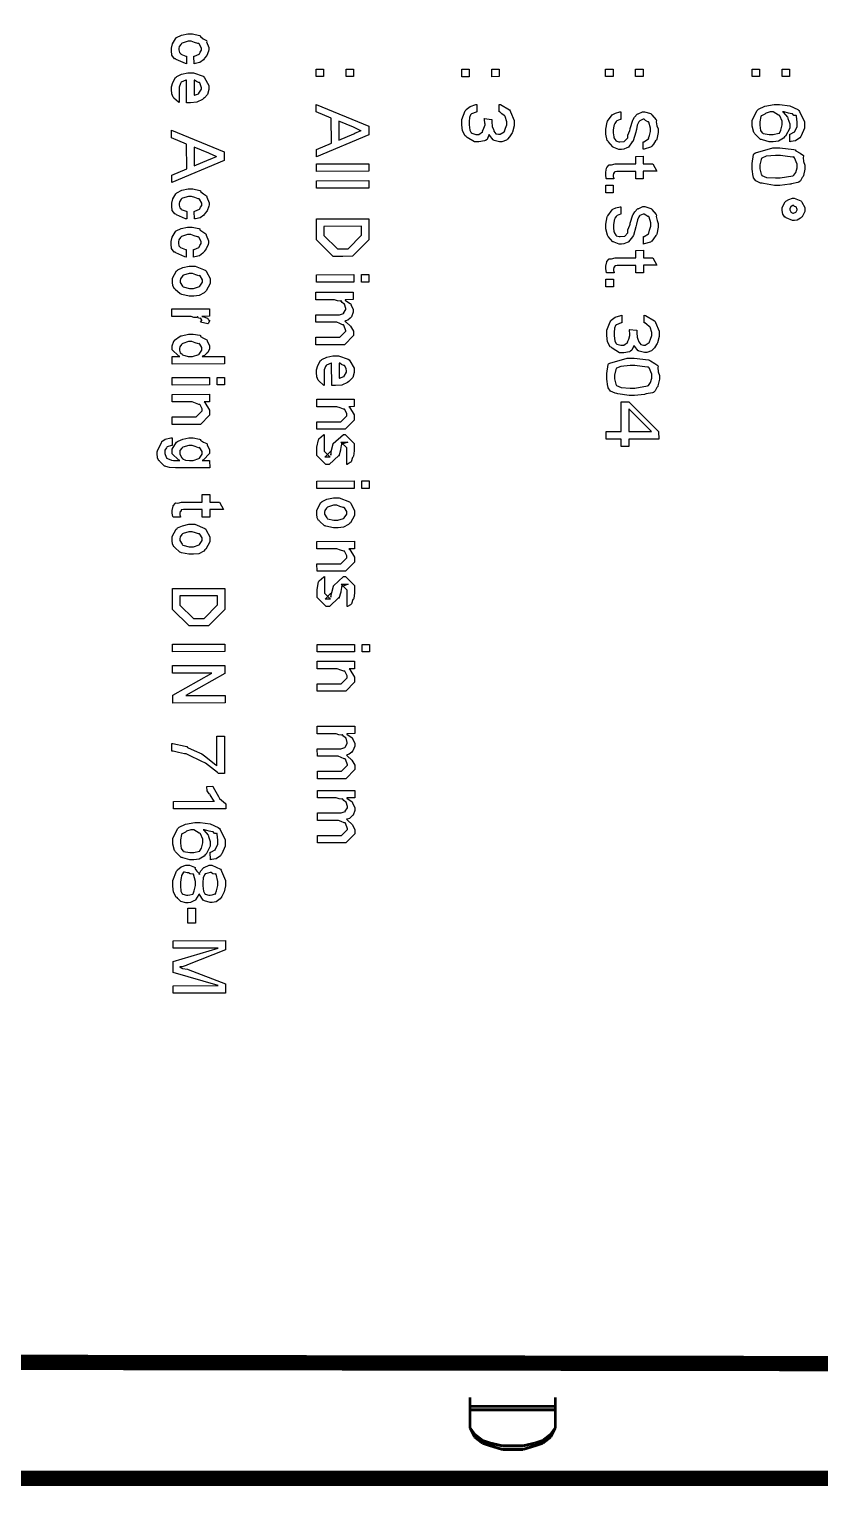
# Model space of a CAD drawing. Extents: x 0.1 to 11.6, y 0.3 to 16.2.
# Drawn here: x 5.983 to 7.449, y 0.296 to 2.997 of the extents above; entities that cross this region are included whole.
import ezdxf

# ---------------------------------------------------------------- set-up
doc = ezdxf.new("R2010")
doc.units = 0
doc.header["$MEASUREMENT"] = 0

msp = doc.modelspace()

# ---------------------------------------------------------------- linework, layer by layer
at = {"color": 0, "const_width": 0.00521}
msp.add_lwpolyline([(0.155, 16.22), (11.57, 16.22), (11.57, 0.31), (0.155, 0.31), (0.155, 16.22)], close=True, dxfattribs=at)
at = {"color": 0}
for points in [[(6.27442, 2.94656), (6.27463, 2.93267), (6.2724, 2.933), (6.25526, 2.94038), (6.25401, 2.94157), (6.25217, 2.94206), (6.24756, 2.94846), (6.24664, 2.95649), (6.24664, 2.95915), (6.24664, 2.96175), (6.24881, 2.96957), (6.25401, 2.97911), (6.25553, 2.98042), (6.25624, 2.98122), (6.26525, 2.98557), (6.27713, 2.98822), (6.28114, 2.98822), (6.28581, 2.98822), (6.29844, 2.98535), (6.29981, 2.98475), (6.30018, 2.98335), (6.3055, 2.97917), (6.31131, 2.97553), (6.31196, 2.97433), (6.31179, 2.97314), (6.31608, 2.96251), (6.31608, 2.95893), (6.31549, 2.95617), (6.31207, 2.94775), (6.30806, 2.94271), (6.30718, 2.94157), (6.30583, 2.93967), (6.29915, 2.93479), (6.29069, 2.933), (6.28851, 2.93267), (6.28831, 2.94656), (6.28944, 2.94678), (6.29812, 2.95057), (6.29872, 2.95111), (6.29861, 2.95117), (6.29997, 2.95415), (6.30219, 2.95774), (6.30219, 2.95893), (6.30219, 2.96169), (6.29801, 2.96929), (6.29719, 2.97), (6.29563, 2.96994), (6.28961, 2.97211), (6.28342, 2.97433), (6.28136, 2.97433), (6.2774, 2.97433), (6.26633, 2.97108), (6.26551, 2.97043), (6.26432, 2.96903), (6.26112, 2.96446), (6.26053, 2.96099), (6.26053, 2.95981), (6.26053, 2.95822), (6.26133, 2.9534), (6.26324, 2.95171), (6.26378, 2.95111), (6.26406, 2.95014), (6.27322, 2.94672), (6.27442, 2.94656)], [(6.51486, 2.92264), (6.52875, 2.92264), (6.52875, 2.90875), (6.51486, 2.90875), (6.51486, 2.92264)], [(6.57042, 2.92264), (6.58431, 2.92285), (6.58431, 2.90896), (6.57042, 2.90875), (6.57042, 2.92264)], [(6.78483, 2.92258), (6.79872, 2.92258), (6.79872, 2.90869), (6.78483, 2.90869), (6.78483, 2.92258)], [(6.84039, 2.92258), (6.85428, 2.92279), (6.85428, 2.9089), (6.84039, 2.90869), (6.84039, 2.92258)], [(7.05149, 2.92264), (7.06538, 2.92264), (7.06538, 2.90875), (7.05149, 2.90875), (7.05149, 2.92264)], [(7.10704, 2.92264), (7.12093, 2.92285), (7.12093, 2.90896), (7.10704, 2.90875), (7.10704, 2.92264)], [(7.32318, 2.92264), (7.33707, 2.92264), (7.33707, 2.90875), (7.32318, 2.90875), (7.32318, 2.92264)], [(7.37875, 2.92264), (7.39262, 2.92285), (7.39264, 2.90896), (7.37874, 2.90875), (7.37875, 2.92264)], [(6.26064, 2.87429), (6.26085, 2.86085), (6.25971, 2.86122), (6.25108, 2.86903), (6.25043, 2.87017), (6.24951, 2.8705), (6.24718, 2.87663), (6.24675, 2.88465), (6.24675, 2.88732), (6.24675, 2.88992), (6.24892, 2.89762), (6.25413, 2.90707), (6.25564, 2.90836), (6.2564, 2.90913), (6.26535, 2.91331), (6.2769, 2.91596), (6.28082, 2.91596), (6.28732, 2.91596), (6.30533, 2.90967), (6.30686, 2.90836), (6.308, 2.90657), (6.31619, 2.89264), (6.31619, 2.88797), (6.31619, 2.88482), (6.31364, 2.87537), (6.30783, 2.86953), (6.30621, 2.86822), (6.30419, 2.86626), (6.29362, 2.86139), (6.2819, 2.8604), (6.278, 2.8604), (6.27718, 2.8604), (6.27533, 2.8604), (6.27474, 2.8604), (6.27453, 2.90207), (6.27339, 2.90201), (6.26471, 2.89822), (6.26411, 2.89751), (6.26324, 2.89606), (6.26064, 2.88954), (6.26064, 2.88732), (6.26064, 2.88536), (6.26064, 2.88097), (6.26064, 2.8795), (6.26064, 2.87819), (6.26064, 2.87528), (6.26064, 2.87429)], [(6.28842, 2.90207), (6.28842, 2.87429), (6.28939, 2.8744), (6.29699, 2.87711), (6.29753, 2.87756), (6.29753, 2.87793), (6.30231, 2.88547), (6.30231, 2.88797), (6.30231, 2.88797), (6.30132, 2.89165), (6.29904, 2.89708), (6.29839, 2.89774), (6.29704, 2.89762), (6.29275, 2.89962), (6.28944, 2.90201), (6.28842, 2.90207)], [(6.51503, 2.85715), (6.61225, 2.81679), (6.61225, 2.80072), (6.51525, 2.75993), (6.51525, 2.77382), (6.54303, 2.78554), (6.54281, 2.83154), (6.51503, 2.84326), (6.51503, 2.85715)], [(6.81272, 2.85715), (6.81272, 2.84326), (6.81147, 2.84293), (6.80263, 2.83968), (6.80208, 2.83936), (6.80126, 2.83822), (6.79921, 2.83306), (6.79883, 2.82542), (6.79883, 2.82286), (6.79883, 2.8195), (6.79981, 2.8094), (6.80225, 2.80485), (6.80296, 2.80442), (6.80333, 2.80371), (6.81114, 2.8016), (6.81381, 2.8016), (6.81629, 2.8016), (6.82308, 2.80647), (6.82379, 2.80746), (6.82351, 2.80794), (6.82547, 2.81315), (6.8279, 2.81967), (6.8279, 2.82178), (6.82781, 2.82189), (6.82682, 2.83003), (6.82661, 2.83089), (6.8405, 2.82937), (6.8405, 2.82889), (6.8405, 2.82781), (6.8405, 2.82742), (6.8405, 2.82471), (6.84131, 2.81651), (6.84337, 2.81093), (6.84397, 2.80963), (6.84418, 2.80783), (6.84793, 2.80279), (6.85308, 2.80181), (6.85482, 2.80182), (6.85574, 2.80182), (6.86372, 2.80653), (6.86436, 2.80746), (6.86415, 2.80789), (6.866, 2.81299), (6.86828, 2.81944), (6.86828, 2.82156), (6.86828, 2.82519), (6.86535, 2.83512), (6.86481, 2.8361), (6.86333, 2.83649), (6.8591, 2.83996), (6.85553, 2.84321), (6.85439, 2.84349), (6.85439, 2.85738), (6.85656, 2.85693), (6.87358, 2.847), (6.87478, 2.84543), (6.87543, 2.84369), (6.88217, 2.82758), (6.88217, 2.82221), (6.88217, 2.81782), (6.87907, 2.80599), (6.87847, 2.80464), (6.87701, 2.803), (6.87304, 2.7971), (6.8699, 2.79297), (6.86893, 2.79226), (6.86789, 2.79118), (6.85906, 2.78792), (6.85612, 2.78792), (6.85487, 2.78793), (6.84506, 2.79064), (6.84418, 2.79118), (6.84299, 2.79144), (6.83604, 2.80024), (6.8355, 2.80138), (6.83458, 2.79915), (6.8316, 2.79243), (6.82889, 2.79053), (6.8279, 2.7901), (6.82682, 2.7895), (6.81674, 2.78771), (6.81336, 2.78771), (6.80832, 2.78771), (6.7946, 2.79622), (6.79318, 2.7979), (6.79113, 2.79872), (6.78597, 2.80806), (6.78494, 2.81967), (6.78494, 2.82351), (6.78494, 2.82932), (6.79124, 2.84522), (6.79254, 2.84674), (6.79318, 2.84799), (6.80051, 2.85351), (6.81065, 2.85693), (6.81272, 2.85715)], [(7.07943, 2.84332), (7.07943, 2.82943), (7.07867, 2.82932), (7.07232, 2.82682), (7.07183, 2.82639), (7.07096, 2.82531), (7.06847, 2.82183), (7.06749, 2.81939), (7.06728, 2.81858), (7.06685, 2.81749), (7.06554, 2.80951), (7.06554, 2.80686), (7.06554, 2.80431), (7.06663, 2.79742), (7.06685, 2.79665), (7.06694, 2.79519), (7.07031, 2.79031), (7.07075, 2.78993), (7.07069, 2.78956), (7.07622, 2.78776), (7.07813, 2.78776), (7.07813, 2.78776), (7.08615, 2.78868), (7.08681, 2.78885), (7.08681, 2.78896), (7.09233, 2.79465), (7.09267, 2.79557), (7.09267, 2.79557), (7.09267, 2.80029), (7.09631, 2.80919), (7.09679, 2.81119), (7.09694, 2.81244), (7.10194, 2.82807), (7.10243, 2.82899), (7.10243, 2.82899), (7.10514, 2.83365), (7.11025, 2.83925), (7.11111, 2.83985), (7.11165, 2.83963), (7.12001, 2.84353), (7.12283, 2.84353), (7.12386, 2.84353), (7.13504, 2.84011), (7.13607, 2.8394), (7.13699, 2.83789), (7.14507, 2.82878), (7.14561, 2.82747), (7.14524, 2.82519), (7.14669, 2.81771), (7.14887, 2.81185), (7.14887, 2.8099), (7.14887, 2.80524), (7.14615, 2.79258), (7.14561, 2.79124), (7.14415, 2.78961), (7.14019, 2.78375), (7.13693, 2.77962), (7.13585, 2.77886), (7.13471, 2.77772), (7.12267, 2.77414), (7.12131, 2.77408), (7.12131, 2.78797), (7.12244, 2.78814), (7.13097, 2.79318), (7.13151, 2.79406), (7.13118, 2.79443), (7.13276, 2.79975), (7.13499, 2.80707), (7.13499, 2.80946), (7.13499, 2.81331), (7.13172, 2.82406), (7.13107, 2.82488), (7.12972, 2.82493), (7.12565, 2.82731), (7.12289, 2.82964), (7.12196, 2.82964), (7.1211, 2.82964), (7.11464, 2.82676), (7.11415, 2.82617), (7.11307, 2.82471), (7.11019, 2.81874), (7.10856, 2.81099), (7.10807, 2.8086), (7.10747, 2.80567), (7.10286, 2.78993), (7.10243, 2.78906), (7.10101, 2.78765), (7.09386, 2.77821), (7.09289, 2.77756), (7.09093, 2.77675), (7.08501, 2.77436), (7.08094, 2.77387), (7.07964, 2.77387), (7.07617, 2.77387), (7.06685, 2.77735), (7.06575, 2.778), (7.06461, 2.77832), (7.05599, 2.78825), (7.05533, 2.7895), (7.05442, 2.79058), (7.05165, 2.80231), (7.05165, 2.80621), (7.05165, 2.81114), (7.05436, 2.82465), (7.0549, 2.82596), (7.05518, 2.82644), (7.06358, 2.83778), (7.06467, 2.83854), (7.06467, 2.83854), (7.06993, 2.84093), (7.07801, 2.84332), (7.07943, 2.84332)], [(7.39296, 2.78797), (7.39274, 2.80186), (7.39378, 2.80214), (7.40153, 2.80615), (7.40207, 2.80664), (7.40201, 2.80713), (7.40662, 2.81657), (7.40662, 2.81967), (7.40662, 2.82406), (7.40517, 2.83535), (7.40489, 2.83724), (7.40397, 2.83675), (7.40044, 2.83654), (7.39871, 2.83931), (7.39794, 2.83985), (7.39675, 2.83957), (7.39046, 2.84119), (7.38222, 2.84332), (7.3795, 2.84332), (7.38053, 2.84261), (7.38894, 2.83356), (7.38949, 2.83247), (7.38911, 2.83111), (7.39274, 2.82156), (7.39274, 2.81836), (7.39274, 2.81299), (7.38493, 2.79839), (7.3834, 2.79688), (7.38146, 2.7946), (7.37207, 2.7889), (7.36231, 2.78776), (7.3591, 2.78776), (7.35449, 2.78776), (7.34207, 2.7914), (7.34065, 2.7921), (7.33892, 2.79243), (7.32839, 2.80257), (7.32764, 2.80382), (7.32656, 2.8049), (7.32329, 2.81679), (7.32329, 2.82075), (7.32329, 2.82731), (7.33214, 2.84532), (7.33393, 2.847), (7.33485, 2.84842), (7.3469, 2.85422), (7.36382, 2.85721), (7.36951, 2.85721), (7.37369, 2.85726), (7.39274, 2.8545), (7.40756, 2.84787), (7.40967, 2.84592), (7.41118, 2.84403), (7.42051, 2.82497), (7.42051, 2.81858), (7.42051, 2.81338), (7.41433, 2.79915), (7.41314, 2.79775), (7.4114, 2.79557), (7.40369, 2.78999), (7.39512, 2.78825), (7.39296, 2.78797)], [(7.3591, 2.84332), (7.35633, 2.84332), (7.3489, 2.84099), (7.34804, 2.8405), (7.34662, 2.83942), (7.34201, 2.83658), (7.34039, 2.83621), (7.34, 2.83594), (7.33931, 2.83512), (7.33718, 2.82519), (7.33718, 2.82183), (7.33718, 2.81868), (7.33854, 2.80908), (7.34185, 2.80469), (7.34283, 2.80425), (7.34332, 2.8036), (7.35465, 2.80165), (7.35846, 2.80165), (7.36219, 2.80165), (7.3725, 2.80365), (7.37343, 2.80404), (7.37358, 2.80425), (7.37642, 2.80951), (7.37885, 2.81913), (7.37885, 2.82226), (7.37885, 2.82601), (7.37429, 2.83621), (7.37343, 2.83724), (7.37179, 2.83763), (7.36225, 2.84332), (7.3591, 2.84332)], [(6.24696, 2.80946), (6.34418, 2.7691), (6.34418, 2.75304), (6.24718, 2.71224), (6.24718, 2.72613), (6.27496, 2.73785), (6.27474, 2.78386), (6.24696, 2.79557), (6.24696, 2.80946)], [(6.55669, 2.8259), (6.55692, 2.79118), (6.58447, 2.8029), (6.58653, 2.80365), (6.59808, 2.80865), (6.59836, 2.80875), (6.59744, 2.80854), (6.58533, 2.81418), (6.58382, 2.81483), (6.55669, 2.8259)], [(6.28863, 2.77821), (6.28885, 2.74349), (6.3164, 2.75521), (6.31847, 2.75597), (6.33003, 2.76096), (6.33029, 2.76107), (6.32937, 2.76085), (6.31728, 2.7665), (6.31575, 2.76714), (6.28863, 2.77821)], [(7.067, 2.71918), (7.05311, 2.71918), (7.05279, 2.72011), (7.05181, 2.72678), (7.05181, 2.72894), (7.05181, 2.73172), (7.05322, 2.73936), (7.05354, 2.74001), (7.05371, 2.74007), (7.058, 2.74517), (7.05854, 2.74544), (7.05854, 2.74544), (7.06233, 2.74507), (7.0689, 2.74696), (7.07113, 2.74696), (7.10736, 2.74696), (7.10736, 2.76085), (7.12125, 2.76107), (7.12125, 2.74718), (7.13906, 2.74718), (7.14643, 2.73329), (7.12125, 2.73329), (7.12125, 2.7194), (7.10736, 2.71918), (7.10736, 2.73307), (7.07374, 2.73307), (7.07238, 2.73307), (7.06853, 2.73253), (7.06831, 2.73242), (7.06808, 2.73178), (7.06689, 2.72976), (7.06635, 2.73004), (7.06635, 2.73004), (7.06619, 2.72939), (7.06569, 2.72629), (7.06569, 2.72526), (7.06569, 2.72374), (7.06679, 2.71983), (7.067, 2.71918)], [(7.37201, 2.77653), (7.37424, 2.77658), (7.40033, 2.77349), (7.40261, 2.77285), (7.40408, 2.77138), (7.41228, 2.76676), (7.41812, 2.76264), (7.41846, 2.76133), (7.41781, 2.75906), (7.41857, 2.75119), (7.42062, 2.74436), (7.42062, 2.74203), (7.42062, 2.73742), (7.41808, 2.72521), (7.41758, 2.72358), (7.41618, 2.72174), (7.4126, 2.71565), (7.40989, 2.71306), (7.4089, 2.71294), (7.40771, 2.71235), (7.396, 2.71012), (7.39458, 2.70969), (7.39307, 2.7091), (7.37457, 2.70714), (7.37224, 2.70708), (7.36458, 2.70708), (7.34392, 2.71035), (7.34164, 2.71099), (7.33892, 2.71132), (7.33008, 2.71528), (7.3259, 2.72119), (7.32557, 2.7225), (7.32503, 2.72364), (7.3234, 2.73731), (7.3234, 2.74181), (7.3234, 2.74783), (7.32574, 2.76449), (7.32622, 2.7659), (7.3291, 2.76742), (7.36128, 2.77653), (7.37201, 2.77653)], [(7.37201, 2.76264), (7.36632, 2.76264), (7.34939, 2.76118), (7.34131, 2.75776), (7.34076, 2.75678), (7.3399, 2.7551), (7.33729, 2.74517), (7.33729, 2.74181), (7.33729, 2.73813), (7.34017, 2.72803), (7.34076, 2.72706), (7.34104, 2.72553), (7.34982, 2.72174), (7.36643, 2.72097), (7.37201, 2.72097), (7.37494, 2.72103), (7.39865, 2.72483), (7.39979, 2.72553), (7.40033, 2.72586), (7.40408, 2.73122), (7.40674, 2.73953), (7.40674, 2.74224), (7.40674, 2.74664), (7.40164, 2.75836), (7.40067, 2.75982), (7.39871, 2.75944), (7.38861, 2.76069), (7.37549, 2.76269), (7.37201, 2.76264)], [(6.51519, 2.74696), (6.61242, 2.74718), (6.61242, 2.73329), (6.51519, 2.73307), (6.51519, 2.74696)], [(6.51525, 2.71576), (6.61247, 2.71599), (6.61247, 2.7021), (6.51525, 2.70188), (6.51525, 2.71576)], [(7.05186, 2.70731), (7.06575, 2.70731), (7.06575, 2.69342), (7.05186, 2.69342), (7.05186, 2.70731)], [(6.2749, 2.65896), (6.27512, 2.64507), (6.27289, 2.6454), (6.25575, 2.65278), (6.2545, 2.65397), (6.25265, 2.65446), (6.24804, 2.66086), (6.24713, 2.66889), (6.24713, 2.67156), (6.24713, 2.67415), (6.24929, 2.68197), (6.2545, 2.69151), (6.25603, 2.69282), (6.25672, 2.69362), (6.26574, 2.69797), (6.27761, 2.70063), (6.28163, 2.70063), (6.28629, 2.70063), (6.29893, 2.69775), (6.30029, 2.69715), (6.30067, 2.69575), (6.30599, 2.69157), (6.31179, 2.68793), (6.31244, 2.68674), (6.31228, 2.68554), (6.31657, 2.67492), (6.31657, 2.67133), (6.31597, 2.66857), (6.31256, 2.66015), (6.30854, 2.65511), (6.30767, 2.65397), (6.30632, 2.65207), (6.29964, 2.64719), (6.29118, 2.6454), (6.28901, 2.64507), (6.28879, 2.65896), (6.28993, 2.65918), (6.29861, 2.66297), (6.29921, 2.66351), (6.2991, 2.66357), (6.30046, 2.66656), (6.30268, 2.67014), (6.30268, 2.67133), (6.30268, 2.6741), (6.2985, 2.68169), (6.29769, 2.6824), (6.29611, 2.68235), (6.2901, 2.68451), (6.2839, 2.68674), (6.28185, 2.68674), (6.27789, 2.68674), (6.26682, 2.68349), (6.266, 2.68283), (6.26481, 2.68143), (6.26161, 2.67686), (6.26101, 2.67339), (6.26101, 2.67219), (6.26101, 2.67063), (6.26183, 2.66581), (6.26372, 2.66411), (6.26426, 2.66351), (6.26454, 2.66254), (6.27371, 2.65913), (6.2749, 2.65896)], [(7.3999, 2.68354), (7.40076, 2.68354), (7.41363, 2.6785), (7.41465, 2.67746), (7.41499, 2.67578), (7.42074, 2.66601), (7.42074, 2.66271), (7.42074, 2.65901), (7.41564, 2.64899), (7.41465, 2.64794), (7.41297, 2.64643), (7.4069, 2.64264), (7.40164, 2.64187), (7.3999, 2.64187), (7.39783, 2.64187), (7.38613, 2.64697), (7.38514, 2.64794), (7.38362, 2.64844), (7.37983, 2.65375), (7.37907, 2.66032), (7.37907, 2.66249), (7.37907, 2.66624), (7.38411, 2.67643), (7.38514, 2.67746), (7.38564, 2.67785), (7.39106, 2.68104), (7.39768, 2.68354), (7.3999, 2.68354)], [(7.07969, 2.66764), (7.07969, 2.65375), (7.07894, 2.65364), (7.0726, 2.65115), (7.0721, 2.65072), (7.07124, 2.64962), (7.06874, 2.64615), (7.06776, 2.64372), (7.06754, 2.6429), (7.06711, 2.64182), (7.06581, 2.63385), (7.06581, 2.63118), (7.06581, 2.62864), (7.06689, 2.62175), (7.06711, 2.62099), (7.06722, 2.61953), (7.07058, 2.61464), (7.07101, 2.61426), (7.07096, 2.61388), (7.0765, 2.61208), (7.07839, 2.61208), (7.07839, 2.61208), (7.08643, 2.61301), (7.08708, 2.61317), (7.08708, 2.61328), (7.09261, 2.61897), (7.09293, 2.6199), (7.09293, 2.6199), (7.09293, 2.62463), (7.09657, 2.63351), (7.09706, 2.63553), (7.09722, 2.63678), (7.10221, 2.6524), (7.10271, 2.65332), (7.10271, 2.65332), (7.10542, 2.65799), (7.11051, 2.66357), (7.11137, 2.66417), (7.11193, 2.66396), (7.12028, 2.66786), (7.1231, 2.66786), (7.12413, 2.66786), (7.13531, 2.66444), (7.13633, 2.66374), (7.13726, 2.66222), (7.14535, 2.6531), (7.14589, 2.65181), (7.14551, 2.64953), (7.14697, 2.64204), (7.14914, 2.63618), (7.14914, 2.63422), (7.14914, 2.62956), (7.14643, 2.61692), (7.14589, 2.61556), (7.14442, 2.61393), (7.14046, 2.60807), (7.13721, 2.60394), (7.13613, 2.60319), (7.13499, 2.60206), (7.12294, 2.59847), (7.12158, 2.59842), (7.12158, 2.61231), (7.12272, 2.61247), (7.13124, 2.61751), (7.13178, 2.61837), (7.13146, 2.61876), (7.13303, 2.62408), (7.13525, 2.6314), (7.13525, 2.63379), (7.13525, 2.63764), (7.132, 2.64839), (7.13135, 2.64919), (7.12999, 2.64925), (7.12592, 2.65164), (7.12315, 2.65397), (7.12224, 2.65397), (7.12136, 2.65397), (7.1149, 2.6511), (7.11442, 2.6505), (7.11333, 2.64904), (7.11046, 2.64307), (7.10883, 2.63531), (7.10835, 2.63292), (7.10775, 2.62999), (7.10314, 2.61426), (7.10271, 2.61339), (7.10129, 2.61199), (7.09413, 2.60254), (7.09315, 2.60189), (7.09119, 2.60107), (7.08529, 2.59868), (7.08122, 2.59819), (7.07992, 2.59819), (7.07644, 2.59819), (7.06711, 2.60167), (7.06603, 2.60232), (7.06489, 2.60265), (7.05626, 2.61258), (7.05561, 2.61382), (7.05468, 2.6149), (7.05192, 2.62663), (7.05192, 2.63053), (7.05192, 2.63547), (7.05464, 2.64899), (7.05518, 2.65028), (7.05544, 2.65076), (7.06386, 2.66211), (7.06494, 2.66288), (7.06494, 2.66288), (7.07021, 2.66525), (7.07829, 2.66764), (7.07969, 2.66764)], [(7.3999, 2.66965), (7.39882, 2.66965), (7.39524, 2.66803), (7.39492, 2.66769), (7.39453, 2.66672), (7.39318, 2.6639), (7.39296, 2.66303), (7.39296, 2.66271), (7.39296, 2.66151), (7.39458, 2.65826), (7.39492, 2.65793), (7.39507, 2.65739), (7.39865, 2.65576), (7.3999, 2.65576), (7.3999, 2.65576), (7.40435, 2.65761), (7.40468, 2.65793), (7.40468, 2.65793), (7.40685, 2.66151), (7.40685, 2.66271), (7.40685, 2.66271), (7.405, 2.66737), (7.40468, 2.66769), (7.40392, 2.66737), (7.40099, 2.66769), (7.40017, 2.66965), (7.3999, 2.66965)], [(6.2736, 2.58811), (6.27382, 2.57422), (6.2716, 2.57454), (6.25444, 2.58192), (6.25319, 2.58311), (6.25136, 2.58361), (6.24675, 2.59001), (6.24582, 2.59804), (6.24582, 2.60069), (6.24582, 2.60331), (6.24799, 2.61111), (6.25319, 2.62067), (6.25472, 2.62196), (6.25543, 2.62278), (6.26443, 2.62711), (6.27631, 2.62978), (6.28033, 2.62978), (6.285, 2.62978), (6.29764, 2.6269), (6.29899, 2.62631), (6.29937, 2.62489), (6.30468, 2.62071), (6.31049, 2.61708), (6.31114, 2.61589), (6.31099, 2.61469), (6.31526, 2.60406), (6.31526, 2.60047), (6.31467, 2.59771), (6.31125, 2.58931), (6.30724, 2.58425), (6.30637, 2.58311), (6.30501, 2.58122), (6.29833, 2.57633), (6.28988, 2.57454), (6.28771, 2.57422), (6.28749, 2.58811), (6.28863, 2.58832), (6.29731, 2.59212), (6.2979, 2.59267), (6.29779, 2.59272), (6.29915, 2.59571), (6.30138, 2.59928), (6.30138, 2.60047), (6.30138, 2.60325), (6.29719, 2.61083), (6.29639, 2.61154), (6.29482, 2.61149), (6.28879, 2.61367), (6.28261, 2.61589), (6.28054, 2.61589), (6.27658, 2.61589), (6.26551, 2.61262), (6.26471, 2.61199), (6.26351, 2.61057), (6.26031, 2.60601), (6.25971, 2.60254), (6.25971, 2.60135), (6.25971, 2.59978), (6.26053, 2.59494), (6.26243, 2.59326), (6.26297, 2.59267), (6.26324, 2.59169), (6.2724, 2.58826), (6.2736, 2.58811)], [(6.51535, 2.64497), (6.61257, 2.64518), (6.61257, 2.61632), (6.61257, 2.60633), (6.58219, 2.57574), (6.56461, 2.57553), (6.54617, 2.57553), (6.51535, 2.60613), (6.51535, 2.61458), (6.51535, 2.64497)], [(6.52924, 2.63108), (6.52924, 2.61524), (6.52924, 2.61436), (6.55442, 2.5894), (6.56483, 2.5894), (6.57394, 2.5894), (6.59868, 2.61458), (6.59868, 2.61567), (6.59868, 2.63129), (6.52924, 2.63108)], [(7.06728, 2.54492), (7.05339, 2.54492), (7.05306, 2.54585), (7.05208, 2.55251), (7.05208, 2.55469), (7.05208, 2.55746), (7.0535, 2.56511), (7.05382, 2.56575), (7.05399, 2.56581), (7.05826, 2.57092), (7.05881, 2.57118), (7.05881, 2.57118), (7.06261, 2.57081), (7.06917, 2.57269), (7.0714, 2.57269), (7.10764, 2.57269), (7.10764, 2.58658), (7.12153, 2.58681), (7.12153, 2.57292), (7.13932, 2.57292), (7.14669, 2.55903), (7.12153, 2.55903), (7.12153, 2.54514), (7.10764, 2.54492), (7.10764, 2.55881), (7.074, 2.55881), (7.07264, 2.55881), (7.06879, 2.55826), (7.06857, 2.55817), (7.06836, 2.55751), (7.06717, 2.5555), (7.06663, 2.55578), (7.06663, 2.55578), (7.06646, 2.55512), (7.06597, 2.55203), (7.06597, 2.551), (7.06597, 2.54949), (7.06706, 2.54557), (7.06728, 2.54492)], [(6.28353, 2.55757), (6.29036, 2.55757), (6.30935, 2.54997), (6.31087, 2.54844), (6.31153, 2.54682), (6.31825, 2.53424), (6.31825, 2.53), (6.31825, 2.52501), (6.31082, 2.51135), (6.30935, 2.51004), (6.30746, 2.50803), (6.29807, 2.50304), (6.28797, 2.50201), (6.28461, 2.50201), (6.27957, 2.50201), (6.26563, 2.50494), (6.26443, 2.50549), (6.26301, 2.50581), (6.25358, 2.51438), (6.25293, 2.51546), (6.25206, 2.51546), (6.24929, 2.52067), (6.24881, 2.52751), (6.24881, 2.52979), (6.24881, 2.53483), (6.25618, 2.54867), (6.25771, 2.54997), (6.2584, 2.55072), (6.26747, 2.5549), (6.27951, 2.55757), (6.28353, 2.55757)], [(6.28353, 2.54368), (6.27962, 2.54368), (6.26878, 2.54042), (6.2679, 2.53976), (6.26671, 2.53842), (6.26335, 2.53413), (6.26269, 2.53088), (6.26269, 2.52979), (6.26269, 2.52729), (6.26704, 2.52046), (6.2679, 2.51981), (6.26833, 2.51883), (6.28006, 2.5159), (6.28396, 2.5159), (6.28776, 2.5159), (6.29829, 2.51938), (6.29915, 2.52001), (6.29926, 2.52035), (6.30436, 2.52746), (6.30436, 2.52979), (6.30436, 2.53228), (6.30003, 2.53913), (6.29915, 2.53976), (6.29753, 2.53961), (6.2915, 2.5415), (6.28549, 2.54368), (6.28353, 2.54368)], [(6.51551, 2.5415), (6.58496, 2.54172), (6.58496, 2.52783), (6.51551, 2.52761), (6.51551, 2.5415)], [(6.59885, 2.54172), (6.61274, 2.54172), (6.61274, 2.52783), (6.59885, 2.52783), (6.59885, 2.54172)], [(7.05219, 2.53304), (7.06608, 2.53304), (7.06608, 2.51915), (7.05219, 2.51915), (7.05219, 2.53304)], [(6.51417, 2.50896), (6.58361, 2.50917), (6.58361, 2.49528), (6.56863, 2.49507), (6.56868, 2.49453), (6.57878, 2.48768), (6.57949, 2.48682), (6.57932, 2.48551), (6.58361, 2.47754), (6.58361, 2.47487), (6.58361, 2.47179), (6.58014, 2.46332), (6.57949, 2.46251), (6.57813, 2.46104), (6.57346, 2.45719), (6.56939, 2.45589), (6.56819, 2.45557), (6.56976, 2.45404), (6.57835, 2.44581), (6.58382, 2.43685), (6.58382, 2.43386), (6.58382, 2.42865), (6.56711, 2.41174), (6.56104, 2.41174), (6.51438, 2.41174), (6.51438, 2.42563), (6.55431, 2.42563), (6.55886, 2.42563), (6.56993, 2.43668), (6.56993, 2.43733), (6.56988, 2.43756), (6.56614, 2.44808), (6.56538, 2.44883), (6.56386, 2.44883), (6.55849, 2.45113), (6.55306, 2.4534), (6.55126, 2.4534), (6.51438, 2.4534), (6.51417, 2.46729), (6.55539, 2.46729), (6.55806, 2.46729), (6.56543, 2.46967), (6.56603, 2.47011), (6.56575, 2.47032), (6.56972, 2.47683), (6.56972, 2.479), (6.56972, 2.479), (6.56771, 2.48703), (6.56733, 2.48768), (6.56619, 2.48779), (6.56293, 2.49029), (6.56114, 2.49306), (6.56039, 2.49333), (6.55925, 2.49262), (6.55419, 2.49317), (6.54889, 2.49507), (6.54715, 2.49507), (6.51417, 2.49507), (6.51417, 2.50896)], [(6.2475, 2.47819), (6.31694, 2.4784), (6.31694, 2.46451), (6.30306, 2.46431), (6.30447, 2.46397), (6.31369, 2.46094), (6.31413, 2.46061), (6.31386, 2.46007), (6.31483, 2.45757), (6.31694, 2.45708), (6.31694, 2.45692), (6.31694, 2.45535), (6.31456, 2.45117), (6.31413, 2.45063), (6.30046, 2.45324), (6.30046, 2.45324), (6.30306, 2.45632), (6.30306, 2.45736), (6.30306, 2.45736), (6.30121, 2.46061), (6.30089, 2.46083), (6.30003, 2.46044), (6.29676, 2.46094), (6.29536, 2.46311), (6.29482, 2.46322), (6.29346, 2.4624), (6.28787, 2.46246), (6.28331, 2.46431), (6.28179, 2.46431), (6.2475, 2.46431), (6.2475, 2.47819)], [(7.08149, 2.46619), (7.08149, 2.45231), (7.08024, 2.45199), (7.0714, 2.44874), (7.07086, 2.4484), (7.07004, 2.44726), (7.06799, 2.44211), (7.0676, 2.43446), (7.0676, 2.43192), (7.0676, 2.42856), (7.06857, 2.41846), (7.07101, 2.4139), (7.07172, 2.41347), (7.0721, 2.41276), (7.07992, 2.41064), (7.08257, 2.41064), (7.08507, 2.41064), (7.09185, 2.41553), (7.09256, 2.4165), (7.09229, 2.41699), (7.09424, 2.42219), (7.09668, 2.42871), (7.09668, 2.43083), (7.09657, 2.43093), (7.0956, 2.43907), (7.09538, 2.43994), (7.10926, 2.43842), (7.10926, 2.43793), (7.10926, 2.43685), (7.10926, 2.43647), (7.10926, 2.43376), (7.11008, 2.42557), (7.11214, 2.41997), (7.11274, 2.41868), (7.11296, 2.41689), (7.11669, 2.41183), (7.12185, 2.41086), (7.12358, 2.41086), (7.12451, 2.41086), (7.13249, 2.41558), (7.13314, 2.4165), (7.13292, 2.41694), (7.13476, 2.42204), (7.13704, 2.4285), (7.13704, 2.43061), (7.13704, 2.43425), (7.13411, 2.44418), (7.13357, 2.44515), (7.13211, 2.44553), (7.12787, 2.449), (7.12429, 2.45226), (7.12315, 2.45253), (7.12315, 2.46642), (7.12532, 2.46599), (7.14236, 2.45606), (7.14356, 2.45449), (7.14421, 2.45275), (7.15093, 2.43664), (7.15093, 2.43126), (7.15093, 2.42686), (7.14785, 2.41504), (7.14725, 2.41368), (7.14578, 2.41206), (7.14182, 2.40614), (7.13867, 2.40201), (7.13769, 2.40132), (7.13667, 2.40022), (7.12782, 2.39697), (7.12489, 2.39697), (7.12364, 2.39697), (7.11382, 2.39968), (7.11296, 2.40024), (7.11176, 2.4005), (7.10482, 2.40929), (7.10428, 2.41043), (7.10335, 2.40821), (7.10037, 2.40147), (7.09765, 2.39958), (7.09668, 2.39914), (7.0956, 2.39854), (7.0855, 2.39675), (7.08214, 2.39675), (7.0771, 2.39675), (7.06336, 2.40528), (7.06196, 2.40696), (7.05989, 2.40776), (7.05474, 2.4171), (7.05371, 2.42871), (7.05371, 2.43257), (7.05371, 2.43838), (7.06, 2.45426), (7.06131, 2.45578), (7.06196, 2.45703), (7.06928, 2.46257), (7.07943, 2.46599), (7.08149, 2.46619)], [(6.24761, 2.38981), (6.26237, 2.38981), (6.25982, 2.39079), (6.24761, 2.40246), (6.24761, 2.40631), (6.24761, 2.4095), (6.25119, 2.41812), (6.25196, 2.41911), (6.25228, 2.41997), (6.26281, 2.42768), (6.26411, 2.42822), (6.26519, 2.4279), (6.27806, 2.43147), (6.28233, 2.43147), (6.28683, 2.43147), (6.29899, 2.42914), (6.30035, 2.42865), (6.30072, 2.42725), (6.30604, 2.42356), (6.31196, 2.42074), (6.31272, 2.41976), (6.31261, 2.41863), (6.31706, 2.40956), (6.31706, 2.40653), (6.31706, 2.40408), (6.31381, 2.39751), (6.31315, 2.39675), (6.31179, 2.39556), (6.30757, 2.39199), (6.30436, 2.39025), (6.30339, 2.38981), (6.34483, 2.39003), (6.34506, 2.37614), (6.24783, 2.37592), (6.24761, 2.38981)], [(6.28233, 2.41758), (6.27843, 2.41758), (6.26758, 2.41417), (6.26671, 2.41347), (6.26551, 2.41211), (6.26215, 2.40771), (6.2615, 2.40457), (6.2615, 2.40349), (6.2615, 2.40181), (6.26269, 2.3966), (6.26563, 2.39458), (6.2665, 2.39393), (6.26687, 2.3929), (6.27778, 2.38981), (6.28147, 2.38981), (6.28558, 2.38981), (6.2971, 2.39328), (6.29796, 2.39393), (6.29807, 2.39432), (6.30317, 2.40153), (6.30317, 2.40392), (6.30317, 2.40636), (6.29899, 2.41303), (6.29818, 2.41368), (6.2966, 2.41351), (6.29058, 2.41542), (6.2844, 2.41758), (6.28233, 2.41758)], [(6.52968, 2.34972), (6.52989, 2.33626), (6.52875, 2.33664), (6.52013, 2.34446), (6.51947, 2.3456), (6.51856, 2.34592), (6.51622, 2.35206), (6.51579, 2.36008), (6.51579, 2.36274), (6.51579, 2.36535), (6.51796, 2.37304), (6.52317, 2.38249), (6.52468, 2.38379), (6.52544, 2.38456), (6.5344, 2.38872), (6.54596, 2.39139), (6.54986, 2.39139), (6.55637, 2.39139), (6.57438, 2.3851), (6.5759, 2.38379), (6.57704, 2.382), (6.58524, 2.36806), (6.58524, 2.36339), (6.58524, 2.36025), (6.58268, 2.35081), (6.57688, 2.34494), (6.57525, 2.34364), (6.57324, 2.34169), (6.56267, 2.33681), (6.55094, 2.33583), (6.54704, 2.33583), (6.54622, 2.33583), (6.54438, 2.33583), (6.54378, 2.33583), (6.54357, 2.3775), (6.54243, 2.37744), (6.53375, 2.37364), (6.53315, 2.37294), (6.53228, 2.37147), (6.52968, 2.36496), (6.52968, 2.36274), (6.52968, 2.36079), (6.52968, 2.35639), (6.52968, 2.35493), (6.52968, 2.35362), (6.52968, 2.35069), (6.52968, 2.34972)], [(6.55746, 2.3775), (6.55746, 2.34972), (6.55843, 2.34983), (6.56603, 2.35254), (6.56657, 2.35297), (6.56657, 2.35335), (6.57135, 2.36089), (6.57135, 2.36339), (6.57135, 2.36339), (6.57036, 2.36708), (6.56808, 2.3725), (6.56743, 2.37315), (6.56608, 2.37304), (6.56179, 2.37506), (6.55849, 2.37744), (6.55746, 2.3775)], [(7.10249, 2.38687), (7.10471, 2.38693), (7.13081, 2.38385), (7.13308, 2.38319), (7.13456, 2.38172), (7.14274, 2.37711), (7.1486, 2.37299), (7.14893, 2.37169), (7.14828, 2.36942), (7.14903, 2.36154), (7.1511, 2.35471), (7.1511, 2.35238), (7.1511, 2.34776), (7.14854, 2.33556), (7.14806, 2.33393), (7.14665, 2.33208), (7.14307, 2.32601), (7.14035, 2.3234), (7.13937, 2.32329), (7.13818, 2.32269), (7.12646, 2.32047), (7.12506, 2.32004), (7.12353, 2.31944), (7.10503, 2.31749), (7.10271, 2.31743), (7.09506, 2.31743), (7.07438, 2.32069), (7.0721, 2.32135), (7.06939, 2.32167), (7.06054, 2.32563), (7.05637, 2.33154), (7.05604, 2.33285), (7.0555, 2.33399), (7.05388, 2.34765), (7.05388, 2.35215), (7.05388, 2.35818), (7.05621, 2.37483), (7.05669, 2.37625), (7.05957, 2.37776), (7.09174, 2.38689), (7.10249, 2.38687)], [(6.24772, 2.35069), (6.31717, 2.35092), (6.31717, 2.33703), (6.24772, 2.33681), (6.24772, 2.35069)], [(6.33106, 2.35092), (6.34494, 2.35092), (6.34494, 2.33703), (6.33106, 2.33703), (6.33106, 2.35092)], [(7.10249, 2.37299), (7.09679, 2.373), (7.07986, 2.37153), (7.07178, 2.36811), (7.07124, 2.36714), (7.07036, 2.36546), (7.06776, 2.35553), (7.06776, 2.35215), (7.06776, 2.34847), (7.07064, 2.33838), (7.07124, 2.3374), (7.0715, 2.33589), (7.08029, 2.33208), (7.0969, 2.33132), (7.10249, 2.33132), (7.10542, 2.33137), (7.12913, 2.33518), (7.13026, 2.33589), (7.13081, 2.33621), (7.13456, 2.34158), (7.13721, 2.34987), (7.13721, 2.3526), (7.13721, 2.35699), (7.13211, 2.36871), (7.13112, 2.37017), (7.12918, 2.36979), (7.11908, 2.37104), (7.10596, 2.37304), (7.10249, 2.37299)], [(6.24778, 2.31956), (6.31722, 2.31978), (6.31722, 2.30589), (6.30701, 2.30567), (6.30838, 2.30458), (6.31722, 2.29042), (6.31722, 2.28569), (6.31722, 2.28093), (6.30072, 2.264), (6.28965, 2.264), (6.24799, 2.264), (6.24778, 2.27789), (6.2864, 2.27789), (6.29226, 2.27789), (6.30333, 2.28896), (6.30333, 2.29004), (6.30333, 2.29281), (6.29969, 2.30035), (6.29899, 2.30111), (6.29747, 2.30111), (6.29144, 2.30339), (6.28472, 2.30567), (6.2825, 2.30567), (6.24778, 2.30567), (6.24778, 2.31956)], [(6.51594, 2.3106), (6.58539, 2.31082), (6.58539, 2.29693), (6.57519, 2.29671), (6.57656, 2.29563), (6.58539, 2.28147), (6.58539, 2.27675), (6.58539, 2.27197), (6.5689, 2.25504), (6.55783, 2.25504), (6.51617, 2.25504), (6.51594, 2.26893), (6.55458, 2.26893), (6.56044, 2.26893), (6.5715, 2.28), (6.5715, 2.28108), (6.5715, 2.28386), (6.56787, 2.2914), (6.56717, 2.29215), (6.56565, 2.29215), (6.55963, 2.29443), (6.5529, 2.29671), (6.55067, 2.29671), (6.51594, 2.29671), (6.51594, 2.3106)], [(7.05257, 2.25054), (7.08035, 2.25054), (7.08035, 2.3061), (7.09424, 2.3061), (7.14979, 2.25076), (7.15001, 2.23687), (7.09446, 2.23665), (7.09446, 2.22276), (7.08057, 2.22276), (7.08057, 2.23665), (7.05279, 2.23665), (7.05257, 2.25054)], [(7.09424, 2.25054), (7.13678, 2.25076), (7.09424, 2.29307), (7.09424, 2.25054)], [(6.52994, 2.24517), (6.52994, 2.23128), (6.52994, 2.23019), (6.52994, 2.22775), (6.52994, 2.22694), (6.52994, 2.22433), (6.52994, 2.21847), (6.52994, 2.21653), (6.52994, 2.21457), (6.54101, 2.2035), (6.53689, 2.2035), (6.53082, 2.2035), (6.54189, 2.21457), (6.54189, 2.20697), (6.5434, 2.21588), (6.54665, 2.22781), (6.54665, 2.22846), (6.56532, 2.24517), (6.56879, 2.24517), (6.5855, 2.22868), (6.5855, 2.21869), (6.5855, 2.21496), (6.58404, 2.20481), (6.58376, 2.20372), (6.58246, 2.20264), (6.57969, 2.1945), (6.57921, 2.19396), (6.57807, 2.19308), (6.57238, 2.18983), (6.57161, 2.18961), (6.57161, 2.2035), (6.57161, 2.20454), (6.57161, 2.20688), (6.57161, 2.20763), (6.57161, 2.21007), (6.57161, 2.2156), (6.57161, 2.21739), (6.57161, 2.22021), (6.56054, 2.23128), (6.56619, 2.23128), (6.57357, 2.23128), (6.5625, 2.22715), (6.5625, 2.22868), (6.56163, 2.22586), (6.56125, 2.22487), (6.56011, 2.21761), (6.55989, 2.21631), (6.55664, 2.20481), (6.55664, 2.20632), (6.53906, 2.18961), (6.53819, 2.18961), (6.53276, 2.18961), (6.51606, 2.20632), (6.51606, 2.21653), (6.51606, 2.22151), (6.51893, 2.23535), (6.51953, 2.23649), (6.51981, 2.23719), (6.52875, 2.24485), (6.52994, 2.24517)], [(6.24794, 2.23876), (6.24794, 2.22487), (6.24679, 2.22478), (6.23867, 2.22228), (6.23817, 2.22185), (6.23725, 2.22054), (6.23454, 2.21642), (6.23406, 2.21332), (6.23406, 2.21229), (6.23406, 2.20985), (6.23676, 2.20313), (6.23731, 2.20253), (6.23757, 2.2015), (6.24561, 2.19797), (6.24664, 2.19775), (6.24664, 2.19775), (6.2506, 2.19721), (6.259, 2.1971), (6.26183, 2.1971), (6.2595, 2.19819), (6.24794, 2.20958), (6.24794, 2.21338), (6.24794, 2.2181), (6.25624, 2.23117), (6.25792, 2.23226), (6.25879, 2.23275), (6.26779, 2.23628), (6.2786, 2.23876), (6.28222, 2.23876), (6.28674, 2.23876), (6.29883, 2.23643), (6.30024, 2.23594), (6.30072, 2.23454), (6.30615, 2.2309), (6.31207, 2.22825), (6.31282, 2.22726), (6.31276, 2.22613), (6.31739, 2.21707), (6.31739, 2.21403), (6.31739, 2.20979), (6.30578, 2.19824), (6.3035, 2.1971), (6.31739, 2.19732), (6.3176, 2.18343), (6.25792, 2.18321), (6.25413, 2.18321), (6.24278, 2.18403), (6.236, 2.18593), (6.23492, 2.18647), (6.23372, 2.18674), (6.22493, 2.19515), (6.22428, 2.19624), (6.22331, 2.19629), (6.22065, 2.20221), (6.22017, 2.21029), (6.22017, 2.21294), (6.22071, 2.21474), (6.22797, 2.23062), (6.22885, 2.23182), (6.22894, 2.23247), (6.23514, 2.23633), (6.24561, 2.23882), (6.24794, 2.23876)], [(6.2831, 2.22487), (6.27903, 2.22487), (6.26768, 2.22163), (6.26682, 2.22097), (6.26568, 2.21963), (6.26243, 2.21533), (6.26183, 2.21208), (6.26183, 2.21099), (6.26183, 2.20856), (6.26594, 2.20188), (6.26682, 2.20122), (6.26725, 2.20019), (6.27274, 2.19764), (6.28017, 2.1971), (6.28267, 2.1971), (6.28657, 2.1971), (6.29742, 2.20057), (6.29829, 2.20122), (6.29839, 2.20161), (6.3035, 2.20882), (6.3035, 2.21121), (6.3035, 2.21365), (6.29915, 2.22032), (6.29829, 2.22097), (6.29665, 2.22081), (6.29075, 2.22271), (6.285, 2.22487), (6.2831, 2.22487)], [(6.26335, 2.09201), (6.24946, 2.09201), (6.24913, 2.09294), (6.24815, 2.09961), (6.24815, 2.10178), (6.24815, 2.10454), (6.24957, 2.11219), (6.24989, 2.11285), (6.25006, 2.1129), (6.25433, 2.118), (6.25489, 2.11828), (6.25489, 2.11828), (6.25868, 2.11789), (6.26525, 2.11979), (6.26747, 2.11979), (6.30371, 2.11979), (6.30371, 2.13368), (6.3176, 2.1339), (6.3176, 2.12001), (6.33539, 2.12001), (6.34278, 2.10613), (6.3176, 2.10613), (6.3176, 2.09224), (6.30371, 2.09201), (6.30371, 2.1059), (6.27007, 2.1059), (6.26872, 2.1059), (6.26486, 2.10536), (6.26465, 2.10525), (6.26443, 2.1046), (6.26324, 2.1026), (6.26269, 2.10286), (6.26269, 2.10286), (6.26253, 2.10221), (6.26204, 2.09912), (6.26204, 2.0981), (6.26204, 2.09657), (6.26313, 2.09267), (6.26335, 2.09201)], [(6.51617, 2.15901), (6.58561, 2.15924), (6.58561, 2.14535), (6.51617, 2.14513), (6.51617, 2.15901)], [(6.5995, 2.15924), (6.61339, 2.15924), (6.61339, 2.14535), (6.5995, 2.14535), (6.5995, 2.15924)], [(6.55094, 2.12788), (6.55778, 2.12788), (6.57676, 2.12028), (6.57829, 2.11876), (6.57894, 2.11714), (6.58567, 2.10454), (6.58567, 2.10032), (6.58567, 2.09532), (6.57824, 2.08165), (6.57676, 2.08035), (6.57487, 2.07835), (6.56549, 2.07335), (6.55539, 2.07232), (6.55203, 2.07232), (6.54699, 2.07232), (6.53304, 2.07525), (6.53185, 2.07579), (6.53043, 2.07611), (6.521, 2.08469), (6.52035, 2.08578), (6.51947, 2.08578), (6.51671, 2.09099), (6.51622, 2.09782), (6.51622, 2.1001), (6.51622, 2.10514), (6.5236, 2.11897), (6.52512, 2.12028), (6.52582, 2.12104), (6.53489, 2.12522), (6.54693, 2.12788), (6.55094, 2.12788)], [(6.55094, 2.11399), (6.54704, 2.11399), (6.53618, 2.11074), (6.53532, 2.11008), (6.53413, 2.10872), (6.53076, 2.10444), (6.53011, 2.10118), (6.53011, 2.1001), (6.53011, 2.0976), (6.53444, 2.09076), (6.53532, 2.09011), (6.53575, 2.08914), (6.54747, 2.08621), (6.55138, 2.08621), (6.55518, 2.08621), (6.56569, 2.08968), (6.56657, 2.09033), (6.56668, 2.09065), (6.57178, 2.09776), (6.57178, 2.1001), (6.57178, 2.1026), (6.56743, 2.10943), (6.56657, 2.11008), (6.56494, 2.10992), (6.55892, 2.11182), (6.5529, 2.11399), (6.55094, 2.11399)], [(6.28293, 2.07872), (6.28976, 2.07872), (6.30875, 2.07113), (6.31028, 2.06961), (6.31093, 2.06799), (6.31765, 2.05539), (6.31765, 2.05115), (6.31765, 2.04617), (6.31022, 2.0325), (6.30875, 2.03119), (6.30686, 2.02919), (6.29747, 2.02419), (6.28738, 2.02317), (6.28401, 2.02317), (6.27897, 2.02317), (6.26503, 2.0261), (6.26383, 2.02664), (6.26243, 2.02696), (6.25299, 2.03554), (6.25233, 2.03662), (6.25146, 2.03662), (6.24869, 2.04183), (6.24821, 2.04867), (6.24821, 2.05094), (6.24821, 2.05599), (6.25558, 2.06982), (6.25711, 2.07113), (6.25781, 2.07189), (6.26687, 2.07606), (6.27892, 2.07872), (6.28293, 2.07872)], [(6.28293, 2.06483), (6.27903, 2.06483), (6.26818, 2.06157), (6.26731, 2.06093), (6.26611, 2.05957), (6.26275, 2.05529), (6.2621, 2.05203), (6.2621, 2.05094), (6.2621, 2.04844), (6.26644, 2.04161), (6.26731, 2.04096), (6.26774, 2.03999), (6.27946, 2.03706), (6.28336, 2.03706), (6.28717, 2.03706), (6.29769, 2.04053), (6.29856, 2.04118), (6.29867, 2.0415), (6.30376, 2.04861), (6.30376, 2.05094), (6.30376, 2.05344), (6.29943, 2.06028), (6.29856, 2.06093), (6.29693, 2.06076), (6.2909, 2.06267), (6.28489, 2.06483), (6.28293, 2.06483)], [(6.51639, 2.0471), (6.58583, 2.04731), (6.58583, 2.03342), (6.57563, 2.03321), (6.57699, 2.03213), (6.58583, 2.01796), (6.58583, 2.01324), (6.58583, 2.00846), (6.56933, 1.99154), (6.55826, 1.99154), (6.5166, 1.99154), (6.51639, 2.00543), (6.55501, 2.00543), (6.56087, 2.00543), (6.57194, 2.0165), (6.57194, 2.01758), (6.57194, 2.02035), (6.56831, 2.02789), (6.5676, 2.02865), (6.56608, 2.02865), (6.56006, 2.03093), (6.55333, 2.03321), (6.55111, 2.03321), (6.51639, 2.03321), (6.51639, 2.0471)], [(6.53043, 1.98167), (6.53043, 1.96778), (6.53043, 1.96669), (6.53043, 1.96425), (6.53043, 1.96343), (6.53043, 1.96083), (6.53043, 1.95497), (6.53043, 1.95301), (6.53043, 1.95107), (6.5415, 1.94), (6.53738, 1.94), (6.53131, 1.94), (6.54237, 1.95106), (6.54237, 1.94347), (6.54389, 1.95236), (6.54715, 1.96431), (6.54715, 1.96494), (6.56581, 1.98167), (6.56928, 1.98167), (6.58599, 1.96517), (6.58599, 1.95519), (6.58599, 1.95144), (6.58453, 1.94131), (6.58425, 1.94021), (6.58296, 1.93913), (6.58018, 1.93099), (6.57969, 1.93044), (6.57856, 1.92958), (6.57286, 1.92632), (6.5721, 1.92611), (6.5721, 1.94), (6.5721, 1.94103), (6.5721, 1.94336), (6.5721, 1.94413), (6.5721, 1.94656), (6.5721, 1.9521), (6.5721, 1.95389), (6.5721, 1.95671), (6.56104, 1.96778), (6.56668, 1.96778), (6.57406, 1.96778), (6.56299, 1.96365), (6.56299, 1.96517), (6.56212, 1.96235), (6.56174, 1.96137), (6.5606, 1.9541), (6.56039, 1.95281), (6.55713, 1.94129), (6.55713, 1.94282), (6.53956, 1.92611), (6.53868, 1.92611), (6.53325, 1.92611), (6.51654, 1.94282), (6.51654, 1.95301), (6.51654, 1.95801), (6.51942, 1.97185), (6.52001, 1.97299), (6.52029, 1.97368), (6.52924, 1.98133), (6.53043, 1.98167)], [(6.24843, 1.95969), (6.34565, 1.9599), (6.34565, 1.93104), (6.34565, 1.92106), (6.31526, 1.89046), (6.29769, 1.89025), (6.27924, 1.89025), (6.24843, 1.92085), (6.24843, 1.92931), (6.24843, 1.95969)], [(6.26232, 1.94581), (6.26232, 1.92996), (6.26232, 1.92908), (6.28749, 1.90414), (6.2979, 1.90414), (6.30701, 1.90414), (6.33176, 1.92931), (6.33176, 1.93039), (6.33176, 1.94601), (6.26232, 1.94581)], [(6.24858, 1.85628), (6.34581, 1.8565), (6.34581, 1.84261), (6.24858, 1.84239), (6.24858, 1.85628)], [(6.51671, 1.85585), (6.58615, 1.85607), (6.58615, 1.84218), (6.51671, 1.84196), (6.51671, 1.85585)], [(6.60004, 1.85607), (6.61393, 1.85607), (6.61393, 1.84218), (6.60004, 1.84218), (6.60004, 1.85607)], [(6.24864, 1.81662), (6.34586, 1.81683), (6.34586, 1.80231), (6.27339, 1.76107), (6.34608, 1.76129), (6.34608, 1.7474), (6.24886, 1.74718), (6.24886, 1.76172), (6.32156, 1.80296), (6.24864, 1.80274), (6.24864, 1.81662)], [(6.51676, 1.82465), (6.58621, 1.82488), (6.58621, 1.81099), (6.57601, 1.81076), (6.57736, 1.80968), (6.58621, 1.79551), (6.58621, 1.79079), (6.58621, 1.78603), (6.56972, 1.7691), (6.55865, 1.7691), (6.51699, 1.7691), (6.51676, 1.78299), (6.55539, 1.78299), (6.56125, 1.78299), (6.57232, 1.79406), (6.57232, 1.79514), (6.57232, 1.7979), (6.56868, 1.80544), (6.56799, 1.80621), (6.56646, 1.80621), (6.56044, 1.80849), (6.55371, 1.81076), (6.55149, 1.81076), (6.51676, 1.81076), (6.51676, 1.82465)], [(6.51699, 1.70426), (6.58643, 1.70449), (6.58643, 1.6906), (6.57144, 1.69038), (6.5715, 1.68983), (6.5816, 1.683), (6.58231, 1.68212), (6.58214, 1.68083), (6.58643, 1.67285), (6.58643, 1.67019), (6.58643, 1.6671), (6.58296, 1.65864), (6.58231, 1.65782), (6.58094, 1.65636), (6.57628, 1.6525), (6.57221, 1.65121), (6.57101, 1.65087), (6.5726, 1.64936), (6.58117, 1.64111), (6.58664, 1.63217), (6.58664, 1.62918), (6.58664, 1.62397), (6.56993, 1.60704), (6.56386, 1.60704), (6.51719, 1.60704), (6.51719, 1.62093), (6.55713, 1.62093), (6.56168, 1.62093), (6.57275, 1.632), (6.57275, 1.63265), (6.57269, 1.63286), (6.56896, 1.64339), (6.56819, 1.64415), (6.56668, 1.64415), (6.56131, 1.64643), (6.55588, 1.64871), (6.55408, 1.64871), (6.51719, 1.64871), (6.51699, 1.6626), (6.55821, 1.6626), (6.56087, 1.6626), (6.56825, 1.66499), (6.56885, 1.66542), (6.56857, 1.66564), (6.57254, 1.67214), (6.57254, 1.67432), (6.57254, 1.67432), (6.57053, 1.68235), (6.57015, 1.683), (6.56901, 1.6831), (6.56575, 1.6856), (6.56396, 1.68836), (6.56321, 1.68864), (6.56207, 1.68793), (6.55701, 1.68847), (6.55171, 1.69038), (6.54997, 1.69038), (6.51699, 1.69038), (6.51699, 1.70426)], [(6.33083, 1.68619), (6.34472, 1.68619), (6.34494, 1.61675), (6.33365, 1.61675), (6.33165, 1.61849), (6.30968, 1.63569), (6.30697, 1.63737), (6.30393, 1.63851), (6.27658, 1.65213), (6.27376, 1.653), (6.27072, 1.653), (6.25965, 1.65533), (6.24989, 1.65804), (6.2475, 1.65821), (6.2475, 1.6721), (6.24935, 1.6721), (6.27214, 1.66754), (6.27485, 1.66667), (6.27636, 1.6651), (6.28885, 1.65913), (6.30317, 1.6531), (6.30567, 1.65147), (6.30794, 1.64925), (6.3291, 1.63249), (6.33083, 1.63064), (6.33083, 1.68619)], [(6.25049, 1.55111), (6.25049, 1.565), (6.32622, 1.56521), (6.32497, 1.56603), (6.31863, 1.5771), (6.31799, 1.57846), (6.31651, 1.57867), (6.31288, 1.58442), (6.31222, 1.59175), (6.3119, 1.59278), (6.3234, 1.59299), (6.32389, 1.59104), (6.33361, 1.57406), (6.33469, 1.5726), (6.33572, 1.57053), (6.34663, 1.56088), (6.34771, 1.56022), (6.34771, 1.55132), (6.25049, 1.55111)], [(6.51719, 1.58524), (6.58664, 1.58544), (6.58664, 1.57156), (6.57167, 1.57135), (6.57172, 1.57081), (6.58182, 1.56396), (6.58251, 1.5631), (6.58236, 1.56179), (6.58664, 1.55382), (6.58664, 1.55117), (6.58664, 1.54807), (6.58317, 1.5396), (6.58251, 1.53879), (6.58117, 1.53733), (6.5765, 1.53347), (6.57243, 1.53217), (6.57124, 1.53185), (6.57281, 1.53032), (6.58138, 1.52208), (6.58686, 1.51313), (6.58686, 1.51014), (6.58686, 1.50493), (6.57015, 1.48801), (6.56407, 1.48801), (6.51742, 1.48801), (6.51742, 1.5019), (6.55735, 1.5019), (6.5619, 1.5019), (6.57297, 1.51297), (6.57297, 1.51361), (6.57292, 1.51383), (6.56917, 1.52436), (6.56842, 1.52512), (6.56689, 1.52512), (6.56153, 1.5274), (6.5561, 1.52968), (6.55431, 1.52968), (6.51742, 1.52968), (6.51719, 1.54357), (6.55843, 1.54357), (6.56108, 1.54357), (6.56847, 1.54594), (6.56907, 1.54639), (6.56879, 1.5466), (6.57275, 1.55311), (6.57275, 1.55528), (6.57275, 1.55528), (6.57075, 1.56332), (6.57036, 1.56396), (6.56922, 1.56407), (6.56597, 1.56657), (6.56418, 1.56933), (6.56342, 1.56961), (6.56228, 1.5689), (6.55724, 1.56944), (6.55192, 1.57135), (6.55018, 1.57135), (6.51719, 1.57135), (6.51719, 1.58524)], [(6.31885, 1.45671), (6.31863, 1.4706), (6.31967, 1.47086), (6.32742, 1.47488), (6.32796, 1.47537), (6.3279, 1.47586), (6.33251, 1.48529), (6.33251, 1.48839), (6.33251, 1.49278), (6.33106, 1.50407), (6.33078, 1.50597), (6.32986, 1.50549), (6.32633, 1.50526), (6.3246, 1.50803), (6.32383, 1.50857), (6.32264, 1.50831), (6.31635, 1.50993), (6.30811, 1.51204), (6.30539, 1.51204), (6.30643, 1.51135), (6.31483, 1.50228), (6.31538, 1.50119), (6.315, 1.49983), (6.31863, 1.49029), (6.31863, 1.48708), (6.31863, 1.48172), (6.31082, 1.46713), (6.30931, 1.4656), (6.30735, 1.46332), (6.29796, 1.45762), (6.28819, 1.45649), (6.285, 1.45649), (6.28038, 1.45649), (6.26796, 1.46012), (6.26654, 1.46083), (6.26481, 1.46115), (6.25429, 1.47129), (6.25353, 1.47254), (6.25244, 1.47362), (6.24918, 1.48551), (6.24918, 1.48947), (6.24918, 1.49604), (6.25803, 1.51406), (6.25982, 1.51574), (6.26074, 1.51714), (6.27279, 1.52294), (6.28971, 1.52593), (6.29542, 1.52593), (6.29958, 1.52599), (6.31863, 1.52322), (6.33344, 1.5166), (6.33556, 1.51465), (6.33708, 1.51275), (6.3464, 1.49371), (6.3464, 1.48731), (6.3464, 1.4821), (6.34022, 1.46789), (6.33903, 1.46647), (6.33729, 1.46431), (6.32958, 1.45871), (6.32101, 1.45697), (6.31885, 1.45671)], [(6.285, 1.51204), (6.28222, 1.51204), (6.27479, 1.50971), (6.27393, 1.50922), (6.27251, 1.50814), (6.2679, 1.50532), (6.26628, 1.50493), (6.2659, 1.50467), (6.26519, 1.50385), (6.26307, 1.49393), (6.26307, 1.49056), (6.26307, 1.48742), (6.26443, 1.47781), (6.26774, 1.47342), (6.26872, 1.47299), (6.26921, 1.47233), (6.28054, 1.47037), (6.28435, 1.47037), (6.28808, 1.47037), (6.29839, 1.47239), (6.29932, 1.47276), (6.29947, 1.47299), (6.30231, 1.47825), (6.30474, 1.48785), (6.30474, 1.491), (6.30474, 1.49474), (6.30018, 1.50493), (6.29932, 1.50597), (6.29769, 1.50635), (6.28814, 1.51204), (6.285, 1.51204)], [(6.29839, 1.42962), (6.29824, 1.43018), (6.30089, 1.43593), (6.30572, 1.44194), (6.30664, 1.44265), (6.3074, 1.44254), (6.31657, 1.44678), (6.31967, 1.44678), (6.3215, 1.44678), (6.33746, 1.43901), (6.33876, 1.43744), (6.33951, 1.43549), (6.34657, 1.41808), (6.34657, 1.41226), (6.34657, 1.40853), (6.34462, 1.39714), (6.34006, 1.38851), (6.33876, 1.38688), (6.33692, 1.38449), (6.32921, 1.37853), (6.32189, 1.37733), (6.31944, 1.37733), (6.31819, 1.37733), (6.30757, 1.3808), (6.30664, 1.38146), (6.30556, 1.38178), (6.29883, 1.39225), (6.29839, 1.39361), (6.29731, 1.39208), (6.2909, 1.38216), (6.28993, 1.38146), (6.28797, 1.38042), (6.28201, 1.37766), (6.2775, 1.37712), (6.27604, 1.37712), (6.27306, 1.37712), (6.26417, 1.37956), (6.25846, 1.38509), (6.25717, 1.38666), (6.25521, 1.38748), (6.25032, 1.3966), (6.24935, 1.40804), (6.24935, 1.41183), (6.24935, 1.41813), (6.25564, 1.43544), (6.25694, 1.43701), (6.2576, 1.43826), (6.26471, 1.44368), (6.27333, 1.44656), (6.27626, 1.44656), (6.27979, 1.44656), (6.28939, 1.44297), (6.29036, 1.44222), (6.29021, 1.44069), (6.29362, 1.43565), (6.29801, 1.43099), (6.29839, 1.42962)], [(6.27735, 1.43267), (6.27556, 1.43267), (6.27072, 1.4336), (6.27018, 1.43375), (6.26904, 1.43381), (6.26531, 1.42757), (6.26497, 1.42615), (6.26454, 1.4241), (6.26324, 1.41493), (6.26324, 1.41183), (6.26324, 1.40847), (6.26421, 1.39839), (6.2665, 1.39382), (6.26714, 1.39339), (6.26747, 1.39279), (6.27453, 1.391), (6.27692, 1.391), (6.27692, 1.391), (6.28071, 1.39165), (6.28624, 1.39318), (6.28689, 1.39361), (6.28674, 1.39382), (6.28874, 1.39925), (6.29101, 1.40886), (6.29101, 1.41206), (6.29101, 1.41661), (6.28776, 1.4299), (6.28711, 1.43029), (6.28586, 1.42985), (6.28142, 1.43067), (6.27832, 1.43267), (6.27735, 1.43267)], [(6.31922, 1.43289), (6.31814, 1.43289), (6.30946, 1.43093), (6.30881, 1.4305), (6.30783, 1.42908), (6.30539, 1.42301), (6.3049, 1.4145), (6.3049, 1.41163), (6.3049, 1.40831), (6.30588, 1.39822), (6.30817, 1.39378), (6.30881, 1.39339), (6.30914, 1.39285), (6.31619, 1.39122), (6.31858, 1.39122), (6.31858, 1.39122), (6.32226, 1.39187), (6.32785, 1.39339), (6.32856, 1.39382), (6.3284, 1.39399), (6.3304, 1.39925), (6.33268, 1.40886), (6.33268, 1.41206), (6.33268, 1.41667), (6.32921, 1.43007), (6.32856, 1.4305), (6.32736, 1.43007), (6.32303, 1.43088), (6.32015, 1.43289), (6.31922, 1.43289)], [(6.27724, 1.36724), (6.29113, 1.36724), (6.29113, 1.33946), (6.27724, 1.33946), (6.27724, 1.36724)], [(6.24957, 1.30659), (6.34679, 1.3068), (6.34679, 1.28966), (6.27647, 1.2621), (6.27403, 1.26091), (6.26617, 1.2583), (6.26269, 1.25819), (6.26193, 1.25798), (6.26183, 1.25754), (6.26704, 1.25526), (6.27604, 1.25396), (6.27778, 1.25342), (6.347, 1.22673), (6.347, 1.20958), (6.24978, 1.20936), (6.24978, 1.22325), (6.33311, 1.22347), (6.24978, 1.24777), (6.24957, 1.26818), (6.3329, 1.29291), (6.24957, 1.2927), (6.24957, 1.30659)]]:
    msp.add_lwpolyline(points, close=True, dxfattribs=at)
for points, const_width in [([(11.315, 0.51666), (0.39833, 0.53331)], 0.02833), ([(6.80003, 0.40332), (6.80003, 0.46002)], 0.00521), ([(6.95833, 0.46002), (6.95833, 0.40332)], 0.00521), ([(6.95833, 0.44331), (6.80003, 0.44331)], 0.00521), ([(6.95833, 0.43669), (6.80003, 0.43669)], 0.00521), ([(6.80832, 0.38666), (6.80003, 0.40332)], 0.00521), ([(6.80832, 0.39166), (6.80003, 0.40332)], 0.00521), ([(6.95833, 0.40332), (6.94997, 0.38666)], 0.00521), ([(6.95833, 0.40332), (6.94997, 0.39166)], 0.00521), ([(6.82335, 0.37999), (6.80832, 0.39166)], 0.00521), ([(6.82335, 0.375), (6.80832, 0.38666)], 0.00521), ([(6.83832, 0.375), (6.82335, 0.37999)], 0.00521), ([(6.935, 0.37999), (6.91997, 0.375)], 0.00521), ([(6.94997, 0.39166), (6.935, 0.37999)], 0.00521), ([(6.94997, 0.38666), (6.935, 0.375)], 0.00521), ([(6.83832, 0.37001), (6.82335, 0.375)], 0.00521), ([(6.86003, 0.37001), (6.83832, 0.375)], 0.00521), ([(6.86003, 0.36334), (6.83832, 0.37001)], 0.00521), ([(6.89833, 0.37001), (6.86003, 0.37001)], 0.00521), ([(6.89833, 0.36334), (6.86003, 0.36334)], 0.00521), ([(6.91997, 0.375), (6.89833, 0.37001)], 0.00521), ([(6.91997, 0.37001), (6.89833, 0.36334)], 0.00521), ([(6.935, 0.375), (6.91997, 0.37001)], 0.00521), ([(11.57, 0.31), (0.155, 0.31)], 0.02833)]:
    msp.add_lwpolyline(points, dxfattribs=dict(at, const_width=const_width))

doc.saveas('drawing.dxf')
